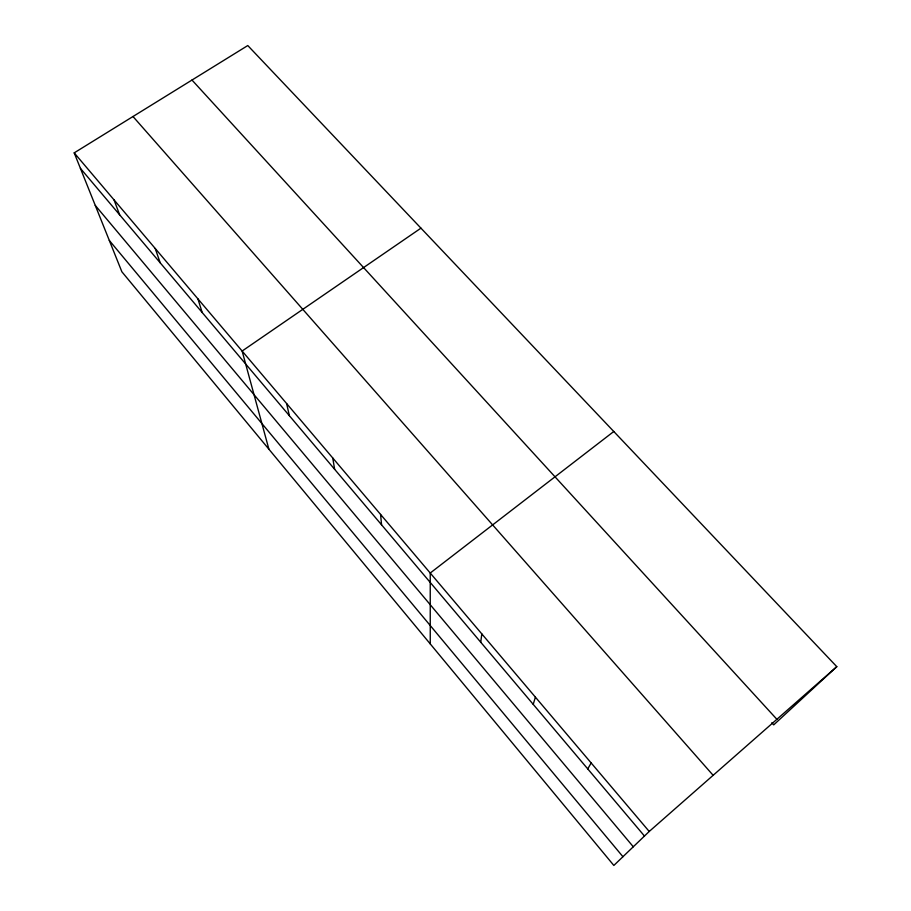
<?xml version="1.0" encoding="UTF-8"?>
<svg xmlns="http://www.w3.org/2000/svg" width="911" height="911" viewBox="0 0 911 911"><rect width="100%" height="100%" fill="white"/><g stroke="black" fill="none" stroke-linecap="round" stroke-linejoin="round"><path stroke-width="1.37" d="M480.746 642.244L481.805 633.885M533.208 704.351L535.406 697.154M587.743 768.895L591.171 762.962M836.799 666.67L649.224 831.47L613.843 865.45L121.869 271.774L74.201 152.866L247.781 45.55L836.799 666.67L773.701 724.871L771.788 722.776M613.786 431.495L430.231 573.03L430.254 643.918M420.95 228.149L242.132 351.042L268.893 449.191M191.982 80.043L776.889 719.303M132.995 116.517L713.142 775.307M74.201 152.866L649.224 831.47M80.43 168.387L644.464 836.036M95.279 205.442L633.293 846.774M109.32 240.47L622.93 856.716M114.012 199.839L119.637 214.802M155.223 248.475L160.199 262.812M197.903 298.842L202.174 312.496M286.623 403.55L289.356 415.701M332.743 457.971L334.633 469.29M380.582 514.43L381.561 524.838"/></g></svg>
